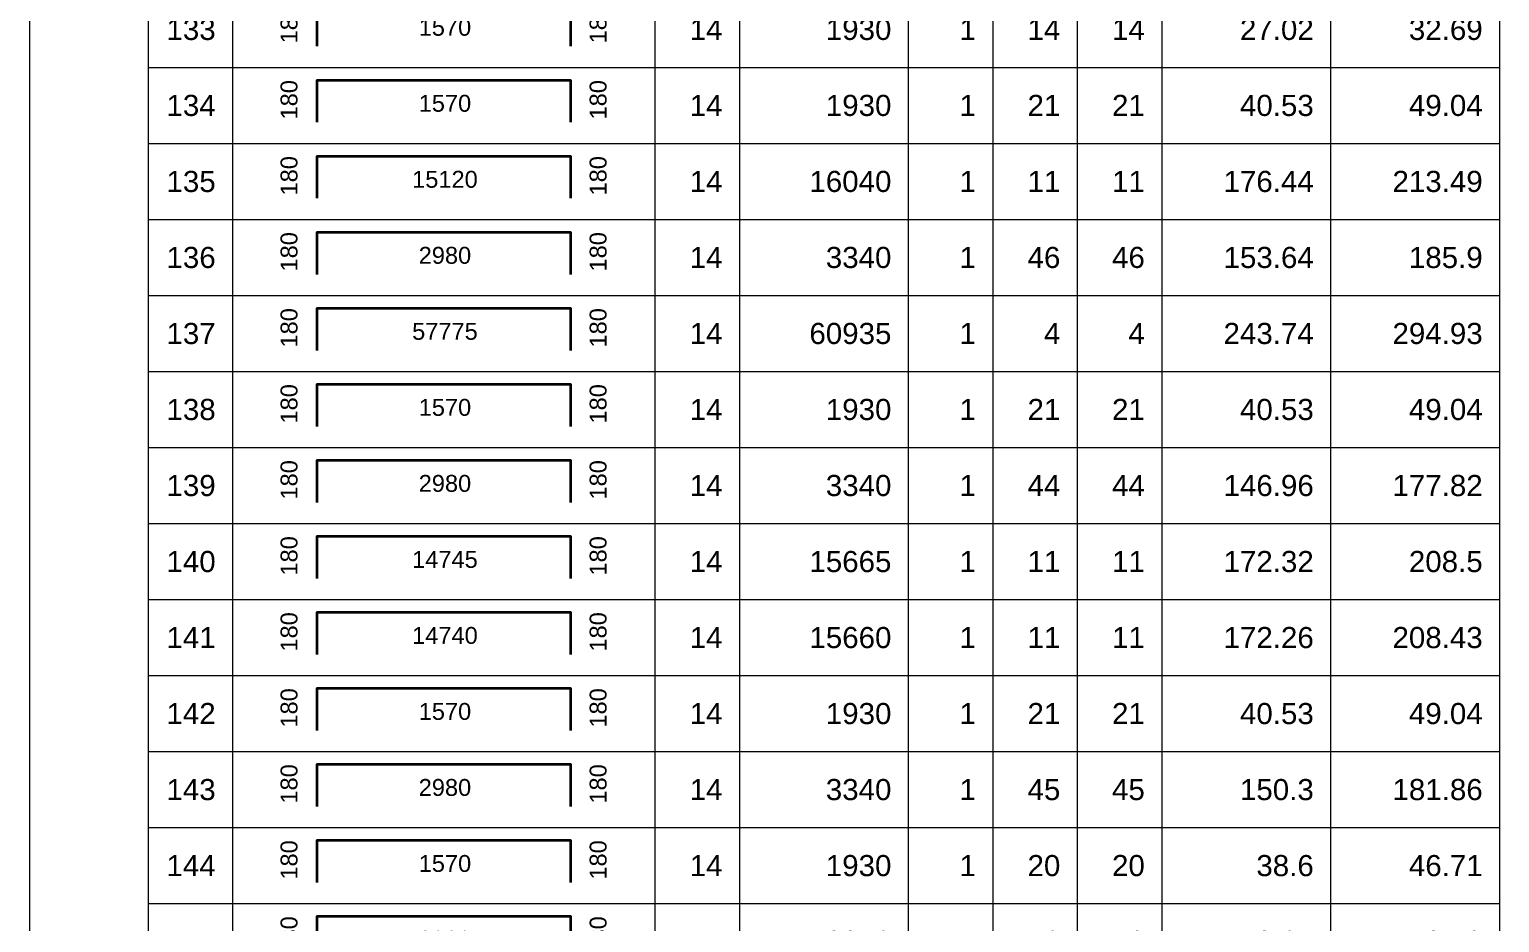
# Model space of a CAD drawing. Header units: millimetres. Extents: x -179076 to 505271, y -44005 to 99253.
# Drawn here: x -26283 to -8878, y -33430 to -22855 of the extents above; entities that cross this region are included whole.
import ezdxf
from ezdxf.enums import TextEntityAlignment as Align

# ---------------------------------------------------------------- set-up
doc = ezdxf.new("R2010")
doc.units = ezdxf.units.MM
for name, color, linetype, lineweight in [('NDC_S_REBAR', 4, 'Continuous', 35), ('NDC_S_VN TEXT', 7, 'Continuous', 20), ('NDC_Table', 3, 'Continuous', 20)]:
    doc.layers.add(name, color=color, linetype=linetype, lineweight=lineweight)
doc.styles.add('ARIAL', font='arial.ttf', dxfattribs={"width": 0.8})

# ---------------------------------------------------------------- blocks, each defined once
blk = doc.blocks.new('dang04')
at = {"layer": 'NDC_S_REBAR'}
blk.add_lwpolyline([(3405, -650), (3405, -150), (6405, -150), (6405, -650)], dxfattribs=at)
at = {"layer": 'NDC_Table'}
for p, q in [((0, 0), (0, -900)), ((1405, 0), (1405, -900)), ((2405, 0), (2405, -900)), ((7405, 0), (7405, -900)), ((8405, 0), (8405, -900)), ((10405, 0), (10405, -900)), ((11405, 0), (11405, -900)), ((12405, 0), (12405, -900)), ((13405, 0), (13405, -900)), ((15405, 0), (15405, -900)), ((17405, 0), (17405, -900)), ((1405, -900), (17405, -900))]:
    blk.add_line(p, q, dxfattribs=at)
at = {"layer": 'NDC_S_VN TEXT', "style": 'ARIAL'}
for p in [(3073, -150), (6733, -150)]:
    blk.add_attdef('D03', text='', height=200, rotation=90, dxfattribs=at).set_placement(p, align=Align.MIDDLE_RIGHT)
for p in [(2205, -450), (8205, -450), (10205, -450), (11205, -450), (12205, -450), (13205, -450), (15205, -450), (17205, -450)]:
    blk.add_attdef('D03', text='', height=250, dxfattribs=at).set_placement(p, align=Align.MIDDLE_RIGHT)
blk.add_attdef('D03', text='', height=200, dxfattribs=at).set_placement((4920, -425), align=Align.MIDDLE_CENTER)

msp = doc.modelspace()

# ---------------------------------------------------------------- block references
at = {"layer": 'NDC_Table'}
ref = msp.add_blockref('dang04', (-26283.5, -22404.5), dxfattribs=at)
ref.add_attrib('D03', '133', dxfattribs={"layer": 'NDC_S_VN TEXT', "height": 250, "style": 'ARIAL'}).set_placement((-24078.2, -22854.5), align=Align.MIDDLE_RIGHT)
ref.add_attrib('D03', '180', dxfattribs={"layer": 'NDC_S_VN TEXT', "height": 200, "rotation": 90, "style": 'ARIAL'}).set_placement((-23210.1, -22554.5), align=Align.MIDDLE_RIGHT)
ref.add_attrib('D03', '1570', dxfattribs={"layer": 'NDC_S_VN TEXT', "height": 200, "style": 'ARIAL'}).set_placement((-21363.9, -22829.3), align=Align.MIDDLE_CENTER)
ref.add_attrib('D03', '180', dxfattribs={"layer": 'NDC_S_VN TEXT', "height": 200, "rotation": 90, "style": 'ARIAL'}).set_placement((-19551, -22554.5), align=Align.MIDDLE_RIGHT)
ref.add_attrib('D03', '14', dxfattribs={"layer": 'NDC_S_VN TEXT', "height": 250, "style": 'ARIAL'}).set_placement((-18078.2, -22854.5), align=Align.MIDDLE_RIGHT)
ref.add_attrib('D03', '1930', dxfattribs={"layer": 'NDC_S_VN TEXT', "height": 250, "style": 'ARIAL'}).set_placement((-16078.2, -22854.5), align=Align.MIDDLE_RIGHT)
ref.add_attrib('D03', '1', dxfattribs={"layer": 'NDC_S_VN TEXT', "height": 250, "style": 'ARIAL'}).set_placement((-15078.2, -22854.5), align=Align.MIDDLE_RIGHT)
ref.add_attrib('D03', '14', dxfattribs={"layer": 'NDC_S_VN TEXT', "height": 250, "style": 'ARIAL'}).set_placement((-14078.2, -22854.5), align=Align.MIDDLE_RIGHT)
ref.add_attrib('D03', '14', dxfattribs={"layer": 'NDC_S_VN TEXT', "height": 250, "style": 'ARIAL'}).set_placement((-13078.2, -22854.2), align=Align.MIDDLE_RIGHT)
ref.add_attrib('D03', '27.02', dxfattribs={"layer": 'NDC_S_VN TEXT', "height": 250, "style": 'ARIAL'}).set_placement((-11078.2, -22854.5), align=Align.MIDDLE_RIGHT)
ref.add_attrib('D03', '32.69', dxfattribs={"layer": 'NDC_S_VN TEXT', "height": 250, "style": 'ARIAL'}).set_placement((-9078.2, -22854.5), align=Align.MIDDLE_RIGHT)
ref = msp.add_blockref('dang04', (-26283.5, -23304.5), dxfattribs=at)
ref.add_attrib('D03', '134', dxfattribs={"layer": 'NDC_S_VN TEXT', "height": 250, "style": 'ARIAL'}).set_placement((-24078.2, -23754.5), align=Align.MIDDLE_RIGHT)
ref.add_attrib('D03', '180', dxfattribs={"layer": 'NDC_S_VN TEXT', "height": 200, "rotation": 90, "style": 'ARIAL'}).set_placement((-23210.1, -23454.5), align=Align.MIDDLE_RIGHT)
ref.add_attrib('D03', '1570', dxfattribs={"layer": 'NDC_S_VN TEXT', "height": 200, "style": 'ARIAL'}).set_placement((-21363.9, -23729.3), align=Align.MIDDLE_CENTER)
ref.add_attrib('D03', '180', dxfattribs={"layer": 'NDC_S_VN TEXT', "height": 200, "rotation": 90, "style": 'ARIAL'}).set_placement((-19551, -23454.5), align=Align.MIDDLE_RIGHT)
ref.add_attrib('D03', '14', dxfattribs={"layer": 'NDC_S_VN TEXT', "height": 250, "style": 'ARIAL'}).set_placement((-18078.2, -23754.5), align=Align.MIDDLE_RIGHT)
ref.add_attrib('D03', '1930', dxfattribs={"layer": 'NDC_S_VN TEXT', "height": 250, "style": 'ARIAL'}).set_placement((-16078.2, -23754.5), align=Align.MIDDLE_RIGHT)
ref.add_attrib('D03', '1', dxfattribs={"layer": 'NDC_S_VN TEXT', "height": 250, "style": 'ARIAL'}).set_placement((-15078.2, -23754.5), align=Align.MIDDLE_RIGHT)
ref.add_attrib('D03', '21', dxfattribs={"layer": 'NDC_S_VN TEXT', "height": 250, "style": 'ARIAL'}).set_placement((-14078.2, -23754.5), align=Align.MIDDLE_RIGHT)
ref.add_attrib('D03', '21', dxfattribs={"layer": 'NDC_S_VN TEXT', "height": 250, "style": 'ARIAL'}).set_placement((-13078.2, -23754.2), align=Align.MIDDLE_RIGHT)
ref.add_attrib('D03', '40.53', dxfattribs={"layer": 'NDC_S_VN TEXT', "height": 250, "style": 'ARIAL'}).set_placement((-11078.2, -23754.5), align=Align.MIDDLE_RIGHT)
ref.add_attrib('D03', '49.04', dxfattribs={"layer": 'NDC_S_VN TEXT', "height": 250, "style": 'ARIAL'}).set_placement((-9078.2, -23754.5), align=Align.MIDDLE_RIGHT)
ref = msp.add_blockref('dang04', (-26283.5, -24204.5), dxfattribs=at)
ref.add_attrib('D03', '135', dxfattribs={"layer": 'NDC_S_VN TEXT', "height": 250, "style": 'ARIAL'}).set_placement((-24078.2, -24654.5), align=Align.MIDDLE_RIGHT)
ref.add_attrib('D03', '180', dxfattribs={"layer": 'NDC_S_VN TEXT', "height": 200, "rotation": 90, "style": 'ARIAL'}).set_placement((-23210.1, -24354.5), align=Align.MIDDLE_RIGHT)
ref.add_attrib('D03', '15120', dxfattribs={"layer": 'NDC_S_VN TEXT', "height": 200, "style": 'ARIAL'}).set_placement((-21363.9, -24629.3), align=Align.MIDDLE_CENTER)
ref.add_attrib('D03', '180', dxfattribs={"layer": 'NDC_S_VN TEXT', "height": 200, "rotation": 90, "style": 'ARIAL'}).set_placement((-19551, -24354.5), align=Align.MIDDLE_RIGHT)
ref.add_attrib('D03', '14', dxfattribs={"layer": 'NDC_S_VN TEXT', "height": 250, "style": 'ARIAL'}).set_placement((-18078.2, -24654.5), align=Align.MIDDLE_RIGHT)
ref.add_attrib('D03', '16040', dxfattribs={"layer": 'NDC_S_VN TEXT', "height": 250, "style": 'ARIAL'}).set_placement((-16078.2, -24654.5), align=Align.MIDDLE_RIGHT)
ref.add_attrib('D03', '1', dxfattribs={"layer": 'NDC_S_VN TEXT', "height": 250, "style": 'ARIAL'}).set_placement((-15078.2, -24654.5), align=Align.MIDDLE_RIGHT)
ref.add_attrib('D03', '11', dxfattribs={"layer": 'NDC_S_VN TEXT', "height": 250, "style": 'ARIAL'}).set_placement((-14078.2, -24654.5), align=Align.MIDDLE_RIGHT)
ref.add_attrib('D03', '11', dxfattribs={"layer": 'NDC_S_VN TEXT', "height": 250, "style": 'ARIAL'}).set_placement((-13078.2, -24654.2), align=Align.MIDDLE_RIGHT)
ref.add_attrib('D03', '176.44', dxfattribs={"layer": 'NDC_S_VN TEXT', "height": 250, "style": 'ARIAL'}).set_placement((-11078.2, -24654.5), align=Align.MIDDLE_RIGHT)
ref.add_attrib('D03', '213.49', dxfattribs={"layer": 'NDC_S_VN TEXT', "height": 250, "style": 'ARIAL'}).set_placement((-9078.2, -24654.5), align=Align.MIDDLE_RIGHT)
ref = msp.add_blockref('dang04', (-26283.5, -25104.5), dxfattribs=at)
ref.add_attrib('D03', '136', dxfattribs={"layer": 'NDC_S_VN TEXT', "height": 250, "style": 'ARIAL'}).set_placement((-24078.2, -25554.5), align=Align.MIDDLE_RIGHT)
ref.add_attrib('D03', '180', dxfattribs={"layer": 'NDC_S_VN TEXT', "height": 200, "rotation": 90, "style": 'ARIAL'}).set_placement((-23210.1, -25254.5), align=Align.MIDDLE_RIGHT)
ref.add_attrib('D03', '2980', dxfattribs={"layer": 'NDC_S_VN TEXT', "height": 200, "style": 'ARIAL'}).set_placement((-21363.9, -25529.3), align=Align.MIDDLE_CENTER)
ref.add_attrib('D03', '180', dxfattribs={"layer": 'NDC_S_VN TEXT', "height": 200, "rotation": 90, "style": 'ARIAL'}).set_placement((-19551, -25254.5), align=Align.MIDDLE_RIGHT)
ref.add_attrib('D03', '14', dxfattribs={"layer": 'NDC_S_VN TEXT', "height": 250, "style": 'ARIAL'}).set_placement((-18078.2, -25554.5), align=Align.MIDDLE_RIGHT)
ref.add_attrib('D03', '3340', dxfattribs={"layer": 'NDC_S_VN TEXT', "height": 250, "style": 'ARIAL'}).set_placement((-16078.2, -25554.5), align=Align.MIDDLE_RIGHT)
ref.add_attrib('D03', '1', dxfattribs={"layer": 'NDC_S_VN TEXT', "height": 250, "style": 'ARIAL'}).set_placement((-15078.2, -25554.5), align=Align.MIDDLE_RIGHT)
ref.add_attrib('D03', '46', dxfattribs={"layer": 'NDC_S_VN TEXT', "height": 250, "style": 'ARIAL'}).set_placement((-14078.2, -25554.5), align=Align.MIDDLE_RIGHT)
ref.add_attrib('D03', '46', dxfattribs={"layer": 'NDC_S_VN TEXT', "height": 250, "style": 'ARIAL'}).set_placement((-13078.2, -25554.2), align=Align.MIDDLE_RIGHT)
ref.add_attrib('D03', '153.64', dxfattribs={"layer": 'NDC_S_VN TEXT', "height": 250, "style": 'ARIAL'}).set_placement((-11078.2, -25554.5), align=Align.MIDDLE_RIGHT)
ref.add_attrib('D03', '185.9', dxfattribs={"layer": 'NDC_S_VN TEXT', "height": 250, "style": 'ARIAL'}).set_placement((-9078.2, -25554.5), align=Align.MIDDLE_RIGHT)
ref = msp.add_blockref('dang04', (-26283.5, -26004.5), dxfattribs=at)
ref.add_attrib('D03', '137', dxfattribs={"layer": 'NDC_S_VN TEXT', "height": 250, "style": 'ARIAL'}).set_placement((-24078.2, -26454.5), align=Align.MIDDLE_RIGHT)
ref.add_attrib('D03', '180', dxfattribs={"layer": 'NDC_S_VN TEXT', "height": 200, "rotation": 90, "style": 'ARIAL'}).set_placement((-23210.1, -26154.5), align=Align.MIDDLE_RIGHT)
ref.add_attrib('D03', '57775', dxfattribs={"layer": 'NDC_S_VN TEXT', "height": 200, "style": 'ARIAL'}).set_placement((-21363.9, -26429.3), align=Align.MIDDLE_CENTER)
ref.add_attrib('D03', '180', dxfattribs={"layer": 'NDC_S_VN TEXT', "height": 200, "rotation": 90, "style": 'ARIAL'}).set_placement((-19551, -26154.5), align=Align.MIDDLE_RIGHT)
ref.add_attrib('D03', '14', dxfattribs={"layer": 'NDC_S_VN TEXT', "height": 250, "style": 'ARIAL'}).set_placement((-18078.2, -26454.5), align=Align.MIDDLE_RIGHT)
ref.add_attrib('D03', '60935', dxfattribs={"layer": 'NDC_S_VN TEXT', "height": 250, "style": 'ARIAL'}).set_placement((-16078.2, -26454.5), align=Align.MIDDLE_RIGHT)
ref.add_attrib('D03', '1', dxfattribs={"layer": 'NDC_S_VN TEXT', "height": 250, "style": 'ARIAL'}).set_placement((-15078.2, -26454.5), align=Align.MIDDLE_RIGHT)
ref.add_attrib('D03', '4', dxfattribs={"layer": 'NDC_S_VN TEXT', "height": 250, "style": 'ARIAL'}).set_placement((-14078.2, -26454.5), align=Align.MIDDLE_RIGHT)
ref.add_attrib('D03', '4', dxfattribs={"layer": 'NDC_S_VN TEXT', "height": 250, "style": 'ARIAL'}).set_placement((-13078.2, -26454.2), align=Align.MIDDLE_RIGHT)
ref.add_attrib('D03', '243.74', dxfattribs={"layer": 'NDC_S_VN TEXT', "height": 250, "style": 'ARIAL'}).set_placement((-11078.2, -26454.5), align=Align.MIDDLE_RIGHT)
ref.add_attrib('D03', '294.93', dxfattribs={"layer": 'NDC_S_VN TEXT', "height": 250, "style": 'ARIAL'}).set_placement((-9078.2, -26454.5), align=Align.MIDDLE_RIGHT)
ref = msp.add_blockref('dang04', (-26283.5, -26904.5), dxfattribs=at)
ref.add_attrib('D03', '138', dxfattribs={"layer": 'NDC_S_VN TEXT', "height": 250, "style": 'ARIAL'}).set_placement((-24078.2, -27354.5), align=Align.MIDDLE_RIGHT)
ref.add_attrib('D03', '180', dxfattribs={"layer": 'NDC_S_VN TEXT', "height": 200, "rotation": 90, "style": 'ARIAL'}).set_placement((-23210.1, -27054.5), align=Align.MIDDLE_RIGHT)
ref.add_attrib('D03', '1570', dxfattribs={"layer": 'NDC_S_VN TEXT', "height": 200, "style": 'ARIAL'}).set_placement((-21363.9, -27329.3), align=Align.MIDDLE_CENTER)
ref.add_attrib('D03', '180', dxfattribs={"layer": 'NDC_S_VN TEXT', "height": 200, "rotation": 90, "style": 'ARIAL'}).set_placement((-19551, -27054.5), align=Align.MIDDLE_RIGHT)
ref.add_attrib('D03', '14', dxfattribs={"layer": 'NDC_S_VN TEXT', "height": 250, "style": 'ARIAL'}).set_placement((-18078.2, -27354.5), align=Align.MIDDLE_RIGHT)
ref.add_attrib('D03', '1930', dxfattribs={"layer": 'NDC_S_VN TEXT', "height": 250, "style": 'ARIAL'}).set_placement((-16078.2, -27354.5), align=Align.MIDDLE_RIGHT)
ref.add_attrib('D03', '1', dxfattribs={"layer": 'NDC_S_VN TEXT', "height": 250, "style": 'ARIAL'}).set_placement((-15078.2, -27354.5), align=Align.MIDDLE_RIGHT)
ref.add_attrib('D03', '21', dxfattribs={"layer": 'NDC_S_VN TEXT', "height": 250, "style": 'ARIAL'}).set_placement((-14078.2, -27354.5), align=Align.MIDDLE_RIGHT)
ref.add_attrib('D03', '21', dxfattribs={"layer": 'NDC_S_VN TEXT', "height": 250, "style": 'ARIAL'}).set_placement((-13078.2, -27354.2), align=Align.MIDDLE_RIGHT)
ref.add_attrib('D03', '40.53', dxfattribs={"layer": 'NDC_S_VN TEXT', "height": 250, "style": 'ARIAL'}).set_placement((-11078.2, -27354.5), align=Align.MIDDLE_RIGHT)
ref.add_attrib('D03', '49.04', dxfattribs={"layer": 'NDC_S_VN TEXT', "height": 250, "style": 'ARIAL'}).set_placement((-9078.2, -27354.5), align=Align.MIDDLE_RIGHT)
ref = msp.add_blockref('dang04', (-26283.5, -27804.5), dxfattribs=at)
ref.add_attrib('D03', '139', dxfattribs={"layer": 'NDC_S_VN TEXT', "height": 250, "style": 'ARIAL'}).set_placement((-24078.2, -28254.5), align=Align.MIDDLE_RIGHT)
ref.add_attrib('D03', '180', dxfattribs={"layer": 'NDC_S_VN TEXT', "height": 200, "rotation": 90, "style": 'ARIAL'}).set_placement((-23210.1, -27954.5), align=Align.MIDDLE_RIGHT)
ref.add_attrib('D03', '2980', dxfattribs={"layer": 'NDC_S_VN TEXT', "height": 200, "style": 'ARIAL'}).set_placement((-21363.9, -28229.3), align=Align.MIDDLE_CENTER)
ref.add_attrib('D03', '180', dxfattribs={"layer": 'NDC_S_VN TEXT', "height": 200, "rotation": 90, "style": 'ARIAL'}).set_placement((-19551, -27954.5), align=Align.MIDDLE_RIGHT)
ref.add_attrib('D03', '14', dxfattribs={"layer": 'NDC_S_VN TEXT', "height": 250, "style": 'ARIAL'}).set_placement((-18078.2, -28254.5), align=Align.MIDDLE_RIGHT)
ref.add_attrib('D03', '3340', dxfattribs={"layer": 'NDC_S_VN TEXT', "height": 250, "style": 'ARIAL'}).set_placement((-16078.2, -28254.5), align=Align.MIDDLE_RIGHT)
ref.add_attrib('D03', '1', dxfattribs={"layer": 'NDC_S_VN TEXT', "height": 250, "style": 'ARIAL'}).set_placement((-15078.2, -28254.5), align=Align.MIDDLE_RIGHT)
ref.add_attrib('D03', '44', dxfattribs={"layer": 'NDC_S_VN TEXT', "height": 250, "style": 'ARIAL'}).set_placement((-14078.2, -28254.5), align=Align.MIDDLE_RIGHT)
ref.add_attrib('D03', '44', dxfattribs={"layer": 'NDC_S_VN TEXT', "height": 250, "style": 'ARIAL'}).set_placement((-13078.2, -28254.2), align=Align.MIDDLE_RIGHT)
ref.add_attrib('D03', '146.96', dxfattribs={"layer": 'NDC_S_VN TEXT', "height": 250, "style": 'ARIAL'}).set_placement((-11078.2, -28254.5), align=Align.MIDDLE_RIGHT)
ref.add_attrib('D03', '177.82', dxfattribs={"layer": 'NDC_S_VN TEXT', "height": 250, "style": 'ARIAL'}).set_placement((-9078.2, -28254.5), align=Align.MIDDLE_RIGHT)
ref = msp.add_blockref('dang04', (-26283.5, -28704.5), dxfattribs=at)
ref.add_attrib('D03', '140', dxfattribs={"layer": 'NDC_S_VN TEXT', "height": 250, "style": 'ARIAL'}).set_placement((-24078.2, -29154.5), align=Align.MIDDLE_RIGHT)
ref.add_attrib('D03', '180', dxfattribs={"layer": 'NDC_S_VN TEXT', "height": 200, "rotation": 90, "style": 'ARIAL'}).set_placement((-23210.1, -28854.5), align=Align.MIDDLE_RIGHT)
ref.add_attrib('D03', '14745', dxfattribs={"layer": 'NDC_S_VN TEXT', "height": 200, "style": 'ARIAL'}).set_placement((-21363.9, -29129.3), align=Align.MIDDLE_CENTER)
ref.add_attrib('D03', '180', dxfattribs={"layer": 'NDC_S_VN TEXT', "height": 200, "rotation": 90, "style": 'ARIAL'}).set_placement((-19551, -28854.5), align=Align.MIDDLE_RIGHT)
ref.add_attrib('D03', '14', dxfattribs={"layer": 'NDC_S_VN TEXT', "height": 250, "style": 'ARIAL'}).set_placement((-18078.2, -29154.5), align=Align.MIDDLE_RIGHT)
ref.add_attrib('D03', '15665', dxfattribs={"layer": 'NDC_S_VN TEXT', "height": 250, "style": 'ARIAL'}).set_placement((-16078.2, -29154.5), align=Align.MIDDLE_RIGHT)
ref.add_attrib('D03', '1', dxfattribs={"layer": 'NDC_S_VN TEXT', "height": 250, "style": 'ARIAL'}).set_placement((-15078.2, -29154.5), align=Align.MIDDLE_RIGHT)
ref.add_attrib('D03', '11', dxfattribs={"layer": 'NDC_S_VN TEXT', "height": 250, "style": 'ARIAL'}).set_placement((-14078.2, -29154.5), align=Align.MIDDLE_RIGHT)
ref.add_attrib('D03', '11', dxfattribs={"layer": 'NDC_S_VN TEXT', "height": 250, "style": 'ARIAL'}).set_placement((-13078.2, -29154.2), align=Align.MIDDLE_RIGHT)
ref.add_attrib('D03', '172.32', dxfattribs={"layer": 'NDC_S_VN TEXT', "height": 250, "style": 'ARIAL'}).set_placement((-11078.2, -29154.5), align=Align.MIDDLE_RIGHT)
ref.add_attrib('D03', '208.5', dxfattribs={"layer": 'NDC_S_VN TEXT', "height": 250, "style": 'ARIAL'}).set_placement((-9078.2, -29154.5), align=Align.MIDDLE_RIGHT)
ref = msp.add_blockref('dang04', (-26283.5, -29604.5), dxfattribs=at)
ref.add_attrib('D03', '141', dxfattribs={"layer": 'NDC_S_VN TEXT', "height": 250, "style": 'ARIAL'}).set_placement((-24078.2, -30054.5), align=Align.MIDDLE_RIGHT)
ref.add_attrib('D03', '180', dxfattribs={"layer": 'NDC_S_VN TEXT', "height": 200, "rotation": 90, "style": 'ARIAL'}).set_placement((-23210.1, -29754.5), align=Align.MIDDLE_RIGHT)
ref.add_attrib('D03', '14740', dxfattribs={"layer": 'NDC_S_VN TEXT', "height": 200, "style": 'ARIAL'}).set_placement((-21363.9, -30029.3), align=Align.MIDDLE_CENTER)
ref.add_attrib('D03', '180', dxfattribs={"layer": 'NDC_S_VN TEXT', "height": 200, "rotation": 90, "style": 'ARIAL'}).set_placement((-19551, -29754.5), align=Align.MIDDLE_RIGHT)
ref.add_attrib('D03', '14', dxfattribs={"layer": 'NDC_S_VN TEXT', "height": 250, "style": 'ARIAL'}).set_placement((-18078.2, -30054.5), align=Align.MIDDLE_RIGHT)
ref.add_attrib('D03', '15660', dxfattribs={"layer": 'NDC_S_VN TEXT', "height": 250, "style": 'ARIAL'}).set_placement((-16078.2, -30054.5), align=Align.MIDDLE_RIGHT)
ref.add_attrib('D03', '1', dxfattribs={"layer": 'NDC_S_VN TEXT', "height": 250, "style": 'ARIAL'}).set_placement((-15078.2, -30054.5), align=Align.MIDDLE_RIGHT)
ref.add_attrib('D03', '11', dxfattribs={"layer": 'NDC_S_VN TEXT', "height": 250, "style": 'ARIAL'}).set_placement((-14078.2, -30054.5), align=Align.MIDDLE_RIGHT)
ref.add_attrib('D03', '11', dxfattribs={"layer": 'NDC_S_VN TEXT', "height": 250, "style": 'ARIAL'}).set_placement((-13078.2, -30054.2), align=Align.MIDDLE_RIGHT)
ref.add_attrib('D03', '172.26', dxfattribs={"layer": 'NDC_S_VN TEXT', "height": 250, "style": 'ARIAL'}).set_placement((-11078.2, -30054.5), align=Align.MIDDLE_RIGHT)
ref.add_attrib('D03', '208.43', dxfattribs={"layer": 'NDC_S_VN TEXT', "height": 250, "style": 'ARIAL'}).set_placement((-9078.2, -30054.5), align=Align.MIDDLE_RIGHT)
ref = msp.add_blockref('dang04', (-26283.5, -30504.5), dxfattribs=at)
ref.add_attrib('D03', '142', dxfattribs={"layer": 'NDC_S_VN TEXT', "height": 250, "style": 'ARIAL'}).set_placement((-24078.2, -30954.5), align=Align.MIDDLE_RIGHT)
ref.add_attrib('D03', '180', dxfattribs={"layer": 'NDC_S_VN TEXT', "height": 200, "rotation": 90, "style": 'ARIAL'}).set_placement((-23210.1, -30654.5), align=Align.MIDDLE_RIGHT)
ref.add_attrib('D03', '1570', dxfattribs={"layer": 'NDC_S_VN TEXT', "height": 200, "style": 'ARIAL'}).set_placement((-21363.9, -30929.3), align=Align.MIDDLE_CENTER)
ref.add_attrib('D03', '180', dxfattribs={"layer": 'NDC_S_VN TEXT', "height": 200, "rotation": 90, "style": 'ARIAL'}).set_placement((-19551, -30654.5), align=Align.MIDDLE_RIGHT)
ref.add_attrib('D03', '14', dxfattribs={"layer": 'NDC_S_VN TEXT', "height": 250, "style": 'ARIAL'}).set_placement((-18078.2, -30954.5), align=Align.MIDDLE_RIGHT)
ref.add_attrib('D03', '1930', dxfattribs={"layer": 'NDC_S_VN TEXT', "height": 250, "style": 'ARIAL'}).set_placement((-16078.2, -30954.5), align=Align.MIDDLE_RIGHT)
ref.add_attrib('D03', '1', dxfattribs={"layer": 'NDC_S_VN TEXT', "height": 250, "style": 'ARIAL'}).set_placement((-15078.2, -30954.5), align=Align.MIDDLE_RIGHT)
ref.add_attrib('D03', '21', dxfattribs={"layer": 'NDC_S_VN TEXT', "height": 250, "style": 'ARIAL'}).set_placement((-14078.2, -30954.5), align=Align.MIDDLE_RIGHT)
ref.add_attrib('D03', '21', dxfattribs={"layer": 'NDC_S_VN TEXT', "height": 250, "style": 'ARIAL'}).set_placement((-13078.2, -30954.2), align=Align.MIDDLE_RIGHT)
ref.add_attrib('D03', '40.53', dxfattribs={"layer": 'NDC_S_VN TEXT', "height": 250, "style": 'ARIAL'}).set_placement((-11078.2, -30954.5), align=Align.MIDDLE_RIGHT)
ref.add_attrib('D03', '49.04', dxfattribs={"layer": 'NDC_S_VN TEXT', "height": 250, "style": 'ARIAL'}).set_placement((-9078.2, -30954.5), align=Align.MIDDLE_RIGHT)
ref = msp.add_blockref('dang04', (-26283.5, -31404.5), dxfattribs=at)
ref.add_attrib('D03', '143', dxfattribs={"layer": 'NDC_S_VN TEXT', "height": 250, "style": 'ARIAL'}).set_placement((-24078.2, -31854.5), align=Align.MIDDLE_RIGHT)
ref.add_attrib('D03', '180', dxfattribs={"layer": 'NDC_S_VN TEXT', "height": 200, "rotation": 90, "style": 'ARIAL'}).set_placement((-23210.1, -31554.5), align=Align.MIDDLE_RIGHT)
ref.add_attrib('D03', '2980', dxfattribs={"layer": 'NDC_S_VN TEXT', "height": 200, "style": 'ARIAL'}).set_placement((-21363.9, -31829.3), align=Align.MIDDLE_CENTER)
ref.add_attrib('D03', '180', dxfattribs={"layer": 'NDC_S_VN TEXT', "height": 200, "rotation": 90, "style": 'ARIAL'}).set_placement((-19551, -31554.5), align=Align.MIDDLE_RIGHT)
ref.add_attrib('D03', '14', dxfattribs={"layer": 'NDC_S_VN TEXT', "height": 250, "style": 'ARIAL'}).set_placement((-18078.2, -31854.5), align=Align.MIDDLE_RIGHT)
ref.add_attrib('D03', '3340', dxfattribs={"layer": 'NDC_S_VN TEXT', "height": 250, "style": 'ARIAL'}).set_placement((-16078.2, -31854.5), align=Align.MIDDLE_RIGHT)
ref.add_attrib('D03', '1', dxfattribs={"layer": 'NDC_S_VN TEXT', "height": 250, "style": 'ARIAL'}).set_placement((-15078.2, -31854.5), align=Align.MIDDLE_RIGHT)
ref.add_attrib('D03', '45', dxfattribs={"layer": 'NDC_S_VN TEXT', "height": 250, "style": 'ARIAL'}).set_placement((-14078.2, -31854.5), align=Align.MIDDLE_RIGHT)
ref.add_attrib('D03', '45', dxfattribs={"layer": 'NDC_S_VN TEXT', "height": 250, "style": 'ARIAL'}).set_placement((-13078.2, -31854.2), align=Align.MIDDLE_RIGHT)
ref.add_attrib('D03', '150.3', dxfattribs={"layer": 'NDC_S_VN TEXT', "height": 250, "style": 'ARIAL'}).set_placement((-11078.2, -31854.5), align=Align.MIDDLE_RIGHT)
ref.add_attrib('D03', '181.86', dxfattribs={"layer": 'NDC_S_VN TEXT', "height": 250, "style": 'ARIAL'}).set_placement((-9078.2, -31854.5), align=Align.MIDDLE_RIGHT)
ref = msp.add_blockref('dang04', (-26283.5, -32304.5), dxfattribs=at)
ref.add_attrib('D03', '144', dxfattribs={"layer": 'NDC_S_VN TEXT', "height": 250, "style": 'ARIAL'}).set_placement((-24078.2, -32754.5), align=Align.MIDDLE_RIGHT)
ref.add_attrib('D03', '180', dxfattribs={"layer": 'NDC_S_VN TEXT', "height": 200, "rotation": 90, "style": 'ARIAL'}).set_placement((-23210.1, -32454.5), align=Align.MIDDLE_RIGHT)
ref.add_attrib('D03', '1570', dxfattribs={"layer": 'NDC_S_VN TEXT', "height": 200, "style": 'ARIAL'}).set_placement((-21363.9, -32729.3), align=Align.MIDDLE_CENTER)
ref.add_attrib('D03', '180', dxfattribs={"layer": 'NDC_S_VN TEXT', "height": 200, "rotation": 90, "style": 'ARIAL'}).set_placement((-19551, -32454.5), align=Align.MIDDLE_RIGHT)
ref.add_attrib('D03', '14', dxfattribs={"layer": 'NDC_S_VN TEXT', "height": 250, "style": 'ARIAL'}).set_placement((-18078.2, -32754.5), align=Align.MIDDLE_RIGHT)
ref.add_attrib('D03', '1930', dxfattribs={"layer": 'NDC_S_VN TEXT', "height": 250, "style": 'ARIAL'}).set_placement((-16078.2, -32754.5), align=Align.MIDDLE_RIGHT)
ref.add_attrib('D03', '1', dxfattribs={"layer": 'NDC_S_VN TEXT', "height": 250, "style": 'ARIAL'}).set_placement((-15078.2, -32754.5), align=Align.MIDDLE_RIGHT)
ref.add_attrib('D03', '20', dxfattribs={"layer": 'NDC_S_VN TEXT', "height": 250, "style": 'ARIAL'}).set_placement((-14078.2, -32754.5), align=Align.MIDDLE_RIGHT)
ref.add_attrib('D03', '20', dxfattribs={"layer": 'NDC_S_VN TEXT', "height": 250, "style": 'ARIAL'}).set_placement((-13078.2, -32754.2), align=Align.MIDDLE_RIGHT)
ref.add_attrib('D03', '38.6', dxfattribs={"layer": 'NDC_S_VN TEXT', "height": 250, "style": 'ARIAL'}).set_placement((-11078.2, -32754.5), align=Align.MIDDLE_RIGHT)
ref.add_attrib('D03', '46.71', dxfattribs={"layer": 'NDC_S_VN TEXT', "height": 250, "style": 'ARIAL'}).set_placement((-9078.2, -32754.5), align=Align.MIDDLE_RIGHT)
ref = msp.add_blockref('dang04', (-26283.5, -33204.5), dxfattribs=at)
ref.add_attrib('D03', '145', dxfattribs={"layer": 'NDC_S_VN TEXT', "height": 250, "style": 'ARIAL'}).set_placement((-24078.2, -33654.5), align=Align.MIDDLE_RIGHT)
ref.add_attrib('D03', '180', dxfattribs={"layer": 'NDC_S_VN TEXT', "height": 200, "rotation": 90, "style": 'ARIAL'}).set_placement((-23210.1, -33354.5), align=Align.MIDDLE_RIGHT)
ref.add_attrib('D03', '2980', dxfattribs={"layer": 'NDC_S_VN TEXT', "height": 200, "style": 'ARIAL'}).set_placement((-21363.9, -33629.3), align=Align.MIDDLE_CENTER)
ref.add_attrib('D03', '180', dxfattribs={"layer": 'NDC_S_VN TEXT', "height": 200, "rotation": 90, "style": 'ARIAL'}).set_placement((-19551, -33354.5), align=Align.MIDDLE_RIGHT)
ref.add_attrib('D03', '14', dxfattribs={"layer": 'NDC_S_VN TEXT', "height": 250, "style": 'ARIAL'}).set_placement((-18078.2, -33654.5), align=Align.MIDDLE_RIGHT)
ref.add_attrib('D03', '3340', dxfattribs={"layer": 'NDC_S_VN TEXT', "height": 250, "style": 'ARIAL'}).set_placement((-16078.2, -33654.5), align=Align.MIDDLE_RIGHT)
ref.add_attrib('D03', '1', dxfattribs={"layer": 'NDC_S_VN TEXT', "height": 250, "style": 'ARIAL'}).set_placement((-15078.2, -33654.5), align=Align.MIDDLE_RIGHT)
ref.add_attrib('D03', '46', dxfattribs={"layer": 'NDC_S_VN TEXT', "height": 250, "style": 'ARIAL'}).set_placement((-14078.2, -33654.5), align=Align.MIDDLE_RIGHT)
ref.add_attrib('D03', '46', dxfattribs={"layer": 'NDC_S_VN TEXT', "height": 250, "style": 'ARIAL'}).set_placement((-13078.2, -33654.2), align=Align.MIDDLE_RIGHT)
ref.add_attrib('D03', '153.64', dxfattribs={"layer": 'NDC_S_VN TEXT', "height": 250, "style": 'ARIAL'}).set_placement((-11078.2, -33654.5), align=Align.MIDDLE_RIGHT)
ref.add_attrib('D03', '185.9', dxfattribs={"layer": 'NDC_S_VN TEXT', "height": 250, "style": 'ARIAL'}).set_placement((-9078.2, -33654.5), align=Align.MIDDLE_RIGHT)

doc.saveas('drawing.dxf')
